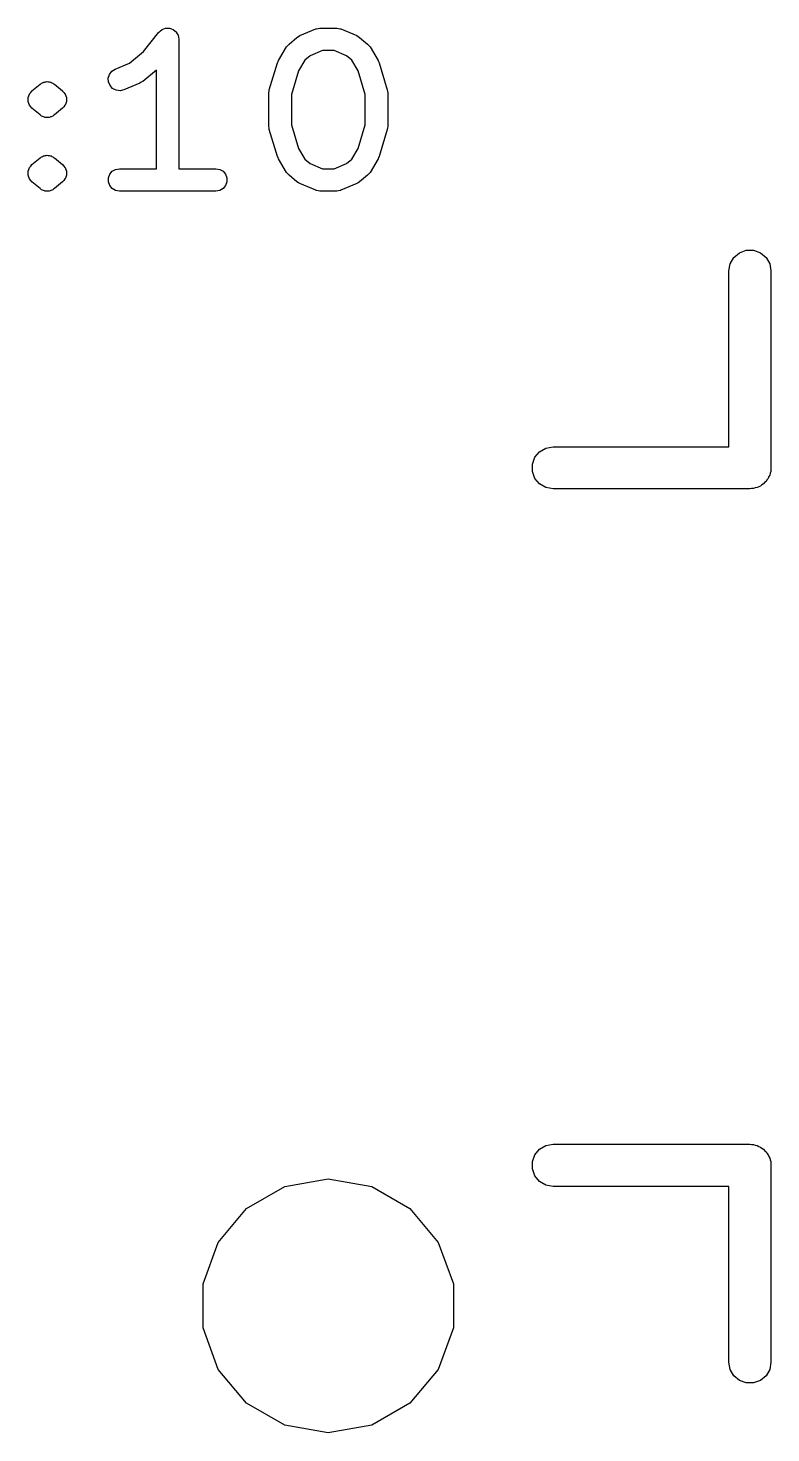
# Model space of a CAD drawing. Extents: x 15 to 276, y -105 to -15.
# Drawn here: x 211.83 to 218.54, y -56.07 to -43.38 of the extents above; entities that cross this region are included whole.
import ezdxf

# ---------------------------------------------------------------- set-up
doc = ezdxf.new("R2010")
doc.units = 0
doc.header["$MEASUREMENT"] = 0
doc.layers.add('BLACK', color=7, linetype='CONTINUOUS')

msp = doc.modelspace()

# ---------------------------------------------------------------- linework, layer by layer
at = {"layer": 'Black'}
for p, q in [((213.023, -43.4036), (213.036, -43.3927)), ((213.036, -43.3927), (213.037, -43.3923)), ((213.037, -43.3923), (213.038, -43.3915)), ((213.038, -43.3915), (213.053, -43.3859)), ((213.053, -43.3859), (213.069, -43.3799)), ((213.069, -43.3799), (213.07, -43.3799)), ((213.07, -43.3799), (213.071, -43.3795)), ((213.071, -43.3795), (213.087, -43.3795)), ((213.087, -43.3795), (213.104, -43.3791)), ((213.104, -43.3791), (213.105, -43.3795)), ((213.105, -43.3795), (213.106, -43.3795)), ((213.106, -43.3795), (213.122, -43.3851)), ((213.122, -43.3851), (213.137, -43.3904)), ((213.137, -43.3904), (213.138, -43.3911)), ((213.138, -43.3911), (213.139, -43.3915)), ((213.139, -43.3915), (213.152, -43.4021)), ((214.283, -43.4462), (214.428, -43.3857)), ((214.428, -43.3857), (214.431, -43.3852)), ((214.431, -43.3852), (214.433, -43.3841)), ((214.433, -43.3841), (214.448, -43.3814)), ((214.448, -43.3814), (214.463, -43.378)), ((214.463, -43.378), (214.465, -43.3783)), ((214.465, -43.3783), (214.467, -43.3779)), ((214.467, -43.3779), (214.613, -43.3779)), ((214.613, -43.3779), (214.615, -43.3783)), ((214.615, -43.3783), (214.617, -43.378)), ((214.617, -43.378), (214.632, -43.3814)), ((214.632, -43.3814), (214.647, -43.3841)), ((214.647, -43.3841), (214.649, -43.3852)), ((214.649, -43.3852), (214.652, -43.3857)), ((214.652, -43.3857), (214.797, -43.4462)), ((212.871, -43.5895), (213.009, -43.4161)), ((213.009, -43.4161), (213.01, -43.4153)), ((213.01, -43.4153), (213.011, -43.4142)), ((213.011, -43.4142), (213.023, -43.4036)), ((213.152, -43.4021), (213.165, -43.4124)), ((213.165, -43.4124), (213.165, -43.4134)), ((213.165, -43.4134), (213.166, -43.4142)), ((213.166, -43.4142), (213.175, -43.4285)), ((213.175, -43.4285), (213.183, -43.4426)), ((213.183, -43.4426), (213.183, -43.4437)), ((213.183, -43.4437), (213.184, -43.4448)), ((213.184, -43.4448), (213.187, -43.461)), ((213.187, -43.461), (213.19, -43.4771)), ((213.19, -43.4771), (213.19, -43.4783)), ((213.19, -43.4783), (213.19, -43.4795)), ((213.19, -43.4795), (213.19, -44.6479)), ((214.174, -43.5354), (214.185, -43.5224)), ((214.185, -43.5224), (214.257, -43.4619)), ((214.257, -43.4619), (214.27, -43.4544)), ((214.27, -43.4544), (214.283, -43.4462)), ((214.797, -43.4462), (214.81, -43.4544)), ((214.81, -43.4544), (214.823, -43.4619)), ((214.823, -43.4619), (214.895, -43.5224)), ((214.895, -43.5224), (214.906, -43.5354)), ((212.745, -43.694), (212.871, -43.5895)), ((214.09, -43.6692), (214.163, -43.5482)), ((214.163, -43.5482), (214.174, -43.5354)), ((214.376, -43.6279), (214.328, -43.6675)), ((214.488, -43.5811), (214.376, -43.6279)), ((214.592, -43.5811), (214.488, -43.5811)), ((214.704, -43.6279), (214.592, -43.5811)), ((214.752, -43.6675), (214.704, -43.6279)), ((214.906, -43.5354), (214.917, -43.5482)), ((214.917, -43.5482), (214.99, -43.6692)), ((212.563, -43.7957), (212.584, -43.7676)), ((212.584, -43.7676), (212.614, -43.7486)), ((212.614, -43.7486), (212.745, -43.694)), ((212.987, -43.7569), (212.863, -43.86)), ((212.987, -44.6479), (212.987, -43.7569)), ((214.007, -43.9341), (214.08, -43.6922)), ((214.08, -43.6922), (214.086, -43.681)), ((214.086, -43.681), (214.09, -43.6692)), ((214.271, -43.7628), (214.206, -43.9782)), ((214.328, -43.6675), (214.271, -43.7628)), ((214.809, -43.7628), (214.752, -43.6675)), ((214.874, -43.9782), (214.809, -43.7628)), ((214.99, -43.6692), (214.994, -43.681)), ((214.994, -43.681), (215, -43.6922)), ((215, -43.6922), (215.073, -43.9341)), ((211.862, -43.9458), (211.935, -43.8853)), ((211.935, -43.8853), (211.943, -43.8809)), ((211.943, -43.8809), (211.949, -43.8753)), ((211.949, -43.8753), (211.957, -43.8724)), ((211.957, -43.8724), (211.965, -43.868)), ((211.965, -43.8679), (211.966, -43.8677)), ((211.965, -43.868), (211.965, -43.8679)), ((211.966, -43.8677), (211.974, -43.8663)), ((211.974, -43.8663), (211.982, -43.8633)), ((211.982, -43.8633), (211.991, -43.8633)), ((211.991, -43.8633), (212, -43.8617)), ((212, -43.8617), (212, -43.8618)), ((212, -43.8618), (212, -43.8617)), ((212, -43.8617), (212.009, -43.8633)), ((212.009, -43.8633), (212.018, -43.8633)), ((212.018, -43.8633), (212.026, -43.8663)), ((212.026, -43.8663), (212.034, -43.8677)), ((212.034, -43.8677), (212.035, -43.8679)), ((212.035, -43.8679), (212.035, -43.868)), ((212.035, -43.868), (212.043, -43.8724)), ((212.043, -43.8724), (212.051, -43.8753)), ((212.051, -43.8753), (212.057, -43.8809)), ((212.057, -43.8809), (212.065, -43.8853)), ((212.065, -43.8853), (212.138, -43.9458)), ((212.552, -43.8293), (212.563, -43.7957)), ((212.554, -43.8646), (212.552, -43.8293)), ((212.568, -43.8971), (212.554, -43.8646)), ((212.591, -43.9231), (212.568, -43.8971)), ((212.837, -43.8757), (212.692, -43.9362)), ((212.85, -43.8675), (212.837, -43.8757)), ((212.863, -43.86), (212.85, -43.8675)), ((211.827, -44.0058), (211.833, -43.9896)), ((211.827, -44.0062), (211.827, -44.0058)), ((211.827, -44.0065), (211.827, -44.0062)), ((211.827, -44.0238), (211.827, -44.0065)), ((211.827, -44.0411), (211.827, -44.0238)), ((211.833, -43.9896), (211.839, -43.9733)), ((211.839, -43.973), (211.84, -43.9727)), ((211.839, -43.9733), (211.839, -43.973)), ((211.84, -43.9727), (211.851, -43.9594)), ((211.851, -43.9594), (211.862, -43.9462)), ((211.862, -43.946), (211.862, -43.9458)), ((211.862, -43.9462), (211.862, -43.946)), ((212.138, -43.9458), (212.138, -43.946)), ((212.138, -43.946), (212.138, -43.9462)), ((212.138, -43.9462), (212.149, -43.9594)), ((212.149, -43.9594), (212.16, -43.9727)), ((212.16, -43.9727), (212.161, -43.973)), ((212.161, -43.973), (212.161, -43.9733)), ((212.161, -43.9733), (212.167, -43.9895)), ((212.167, -43.9895), (212.173, -44.0058)), ((212.173, -44.0058), (212.173, -44.0062)), ((212.173, -44.0062), (212.173, -44.0065)), ((212.173, -44.0065), (212.173, -44.0238)), ((212.173, -44.0238), (212.173, -44.0411)), ((212.623, -43.9393), (212.591, -43.9231)), ((212.658, -43.9439), (212.623, -43.9393)), ((212.692, -43.9362), (212.658, -43.9439)), ((214.003, -43.9633), (214.006, -43.9488)), ((214.003, -44.2657), (214.003, -43.9633)), ((214.006, -43.9488), (214.007, -43.9341)), ((214.206, -43.9782), (214.206, -44.2508)), ((214.874, -44.2508), (214.874, -43.9782)), ((215.073, -43.9341), (215.074, -43.9488)), ((215.074, -43.9488), (215.077, -43.9633)), ((215.077, -43.9633), (215.077, -44.2657)), ((211.827, -44.0414), (211.827, -44.0411)), ((211.827, -44.0418), (211.827, -44.0414)), ((211.833, -44.0581), (211.827, -44.0418)), ((211.839, -44.0743), (211.833, -44.0581)), ((211.839, -44.0746), (211.839, -44.0743)), ((211.84, -44.0749), (211.839, -44.0746)), ((211.851, -44.0882), (211.84, -44.0749)), ((211.862, -44.1014), (211.851, -44.0882)), ((211.862, -44.1016), (211.862, -44.1014)), ((211.862, -44.1019), (211.862, -44.1016)), ((211.935, -44.1623), (211.862, -44.1019)), ((212.138, -44.1019), (212.065, -44.1623)), ((212.149, -44.0882), (212.138, -44.1014)), ((212.138, -44.1014), (212.138, -44.1016)), ((212.138, -44.1016), (212.138, -44.1019)), ((212.16, -44.0749), (212.149, -44.0882)), ((212.161, -44.0746), (212.16, -44.0749)), ((212.167, -44.058), (212.161, -44.0743)), ((212.161, -44.0743), (212.161, -44.0746)), ((212.173, -44.0418), (212.167, -44.058)), ((212.173, -44.0411), (212.173, -44.0414)), ((212.173, -44.0414), (212.173, -44.0418)), ((211.943, -44.1667), (211.935, -44.1623)), ((211.949, -44.1723), (211.943, -44.1667)), ((211.957, -44.1753), (211.949, -44.1723)), ((211.965, -44.1796), (211.957, -44.1753)), ((211.965, -44.1797), (211.965, -44.1796)), ((211.966, -44.1799), (211.965, -44.1797)), ((211.974, -44.1814), (211.966, -44.1799)), ((211.982, -44.1843), (211.974, -44.1814)), ((211.991, -44.1843), (211.982, -44.1843)), ((212, -44.1859), (211.991, -44.1843)), ((212.009, -44.1843), (212, -44.1859)), ((212, -44.1859), (212, -44.1858)), ((212, -44.1858), (212, -44.1859)), ((212.018, -44.1843), (212.009, -44.1843)), ((212.026, -44.1814), (212.018, -44.1843)), ((212.034, -44.1799), (212.026, -44.1814)), ((212.035, -44.1797), (212.034, -44.1799)), ((212.043, -44.1753), (212.035, -44.1796)), ((212.035, -44.1796), (212.035, -44.1797)), ((212.051, -44.1723), (212.043, -44.1753)), ((212.057, -44.1667), (212.051, -44.1723)), ((212.065, -44.1623), (212.057, -44.1667)), ((214.006, -44.2802), (214.003, -44.2657)), ((214.007, -44.2949), (214.006, -44.2802)), ((214.206, -44.2508), (214.271, -44.4662)), ((214.809, -44.4662), (214.874, -44.2508)), ((215.074, -44.2802), (215.073, -44.2949)), ((215.077, -44.2657), (215.074, -44.2802)), ((214.08, -44.5368), (214.007, -44.2949)), ((215.073, -44.2949), (215, -44.5368)), ((211.949, -44.5406), (211.957, -44.5376)), ((211.957, -44.5376), (211.965, -44.5332)), ((211.965, -44.5332), (211.966, -44.533)), ((211.965, -44.5332), (211.965, -44.5332)), ((211.966, -44.533), (211.974, -44.5315)), ((211.974, -44.5315), (211.982, -44.5285)), ((211.982, -44.5285), (211.991, -44.5285)), ((211.991, -44.5285), (212, -44.527)), ((212, -44.527), (212, -44.527)), ((212, -44.527), (212, -44.527)), ((212, -44.527), (212.009, -44.5285)), ((212.009, -44.5285), (212.018, -44.5285)), ((212.018, -44.5285), (212.026, -44.5315)), ((212.026, -44.5315), (212.034, -44.533)), ((212.034, -44.533), (212.035, -44.5332)), ((212.035, -44.5332), (212.035, -44.5332)), ((212.035, -44.5332), (212.043, -44.5376)), ((212.043, -44.5376), (212.051, -44.5406)), ((214.086, -44.5481), (214.08, -44.5368)), ((214.271, -44.4662), (214.328, -44.5615)), ((214.752, -44.5615), (214.809, -44.4662)), ((215, -44.5368), (214.994, -44.5481)), ((211.827, -44.6711), (211.833, -44.6548)), ((211.833, -44.6548), (211.839, -44.6385)), ((211.839, -44.6383), (211.84, -44.6379)), ((211.839, -44.6385), (211.839, -44.6383)), ((211.84, -44.6379), (211.851, -44.6247)), ((211.851, -44.6247), (211.862, -44.6114)), ((211.862, -44.611), (211.935, -44.5505)), ((211.862, -44.6113), (211.862, -44.611)), ((211.862, -44.6114), (211.862, -44.6113)), ((211.935, -44.5505), (211.943, -44.5462)), ((211.943, -44.5462), (211.949, -44.5406)), ((212.051, -44.5406), (212.057, -44.5462)), ((212.057, -44.5462), (212.065, -44.5505)), ((212.065, -44.5505), (212.138, -44.611)), ((212.138, -44.611), (212.138, -44.6113)), ((212.138, -44.6113), (212.138, -44.6114)), ((212.138, -44.6114), (212.149, -44.6247)), ((212.149, -44.6247), (212.16, -44.6379)), ((212.16, -44.6379), (212.161, -44.6383)), ((212.161, -44.6383), (212.161, -44.6385)), ((212.161, -44.6385), (212.167, -44.6548)), ((212.167, -44.6548), (212.173, -44.6711)), ((212.588, -44.6717), (212.618, -44.6541)), ((212.618, -44.6541), (212.653, -44.6479)), ((212.653, -44.6479), (212.987, -44.6479)), ((213.19, -44.6479), (213.524, -44.6479)), ((213.524, -44.6479), (213.559, -44.6541)), ((213.559, -44.6541), (213.589, -44.6717)), ((214.09, -44.5599), (214.086, -44.5481)), ((214.163, -44.6808), (214.09, -44.5599)), ((214.328, -44.5615), (214.376, -44.6012)), ((214.376, -44.6012), (214.488, -44.6479)), ((214.488, -44.6479), (214.592, -44.6479)), ((214.592, -44.6479), (214.704, -44.6012)), ((214.704, -44.6012), (214.752, -44.5615)), ((214.99, -44.5599), (214.917, -44.6808)), ((214.994, -44.5481), (214.99, -44.5599)), ((211.827, -44.6714), (211.827, -44.6711)), ((211.827, -44.6717), (211.827, -44.6714)), ((211.827, -44.6891), (211.827, -44.6717)), ((211.827, -44.7064), (211.827, -44.6891)), ((211.827, -44.7067), (211.827, -44.7064)), ((211.827, -44.707), (211.827, -44.7067)), ((211.833, -44.7234), (211.827, -44.707)), ((211.839, -44.7395), (211.833, -44.7234)), ((211.839, -44.7398), (211.839, -44.7395)), ((211.84, -44.7401), (211.839, -44.7398)), ((211.851, -44.7534), (211.84, -44.7401)), ((211.862, -44.7667), (211.851, -44.7534)), ((211.862, -44.7668), (211.862, -44.7667)), ((211.862, -44.7671), (211.862, -44.7668)), ((211.935, -44.8276), (211.862, -44.7671)), ((212.138, -44.7671), (212.065, -44.8276)), ((212.149, -44.7534), (212.138, -44.7667)), ((212.138, -44.7667), (212.138, -44.7668)), ((212.138, -44.7668), (212.138, -44.7671)), ((212.16, -44.7401), (212.149, -44.7534)), ((212.161, -44.7398), (212.16, -44.7401)), ((212.167, -44.7233), (212.161, -44.7395)), ((212.161, -44.7395), (212.161, -44.7398)), ((212.173, -44.707), (212.167, -44.7233)), ((212.173, -44.6711), (212.173, -44.6714)), ((212.173, -44.6714), (212.173, -44.6717)), ((212.173, -44.6717), (212.173, -44.689)), ((212.173, -44.689), (212.173, -44.7064)), ((212.173, -44.7064), (212.173, -44.7067)), ((212.173, -44.7067), (212.173, -44.707)), ((212.553, -44.7319), (212.565, -44.6987)), ((212.553, -44.7672), (212.553, -44.7319)), ((212.565, -44.8003), (212.553, -44.7672)), ((212.565, -44.6987), (212.588, -44.6717)), ((213.589, -44.6717), (213.612, -44.6987)), ((213.612, -44.6987), (213.624, -44.7319)), ((213.624, -44.7672), (213.612, -44.8003)), ((213.624, -44.7319), (213.624, -44.7672)), ((214.174, -44.6936), (214.163, -44.6808)), ((214.185, -44.7066), (214.174, -44.6936)), ((214.257, -44.7671), (214.185, -44.7066)), ((214.27, -44.7746), (214.257, -44.7671)), ((214.283, -44.7828), (214.27, -44.7746)), ((214.428, -44.8433), (214.283, -44.7828)), ((214.797, -44.7828), (214.652, -44.8433)), ((214.81, -44.7746), (214.797, -44.7828)), ((214.823, -44.7671), (214.81, -44.7746)), ((214.895, -44.7066), (214.823, -44.7671)), ((214.906, -44.6936), (214.895, -44.7066)), ((214.917, -44.6808), (214.906, -44.6936)), ((211.943, -44.8319), (211.935, -44.8276)), ((211.949, -44.8375), (211.943, -44.8319)), ((211.957, -44.8405), (211.949, -44.8375)), ((211.965, -44.8449), (211.957, -44.8405)), ((211.966, -44.8451), (211.965, -44.8449)), ((211.965, -44.8449), (211.965, -44.8449)), ((211.974, -44.8466), (211.966, -44.8451)), ((211.982, -44.8496), (211.974, -44.8466)), ((211.991, -44.8496), (211.982, -44.8496)), ((212, -44.8511), (211.991, -44.8496)), ((212.009, -44.8496), (212, -44.8511)), ((212, -44.8511), (212, -44.8511)), ((212, -44.8511), (212, -44.8511)), ((212.018, -44.8496), (212.009, -44.8496)), ((212.026, -44.8466), (212.018, -44.8496)), ((212.034, -44.8451), (212.026, -44.8466)), ((212.035, -44.8449), (212.034, -44.8451)), ((212.043, -44.8405), (212.035, -44.8449)), ((212.035, -44.8449), (212.035, -44.8449)), ((212.051, -44.8375), (212.043, -44.8405)), ((212.057, -44.8319), (212.051, -44.8375)), ((212.065, -44.8276), (212.057, -44.8319)), ((212.588, -44.8274), (212.565, -44.8003)), ((212.618, -44.845), (212.588, -44.8274)), ((212.653, -44.8511), (212.618, -44.845)), ((213.524, -44.8511), (212.653, -44.8511)), ((213.559, -44.845), (213.524, -44.8511)), ((213.589, -44.8274), (213.559, -44.845)), ((213.612, -44.8003), (213.589, -44.8274)), ((214.431, -44.8438), (214.428, -44.8433)), ((214.433, -44.845), (214.431, -44.8438)), ((214.448, -44.8477), (214.433, -44.845)), ((214.463, -44.851), (214.448, -44.8477)), ((214.465, -44.8507), (214.463, -44.851)), ((214.467, -44.8511), (214.465, -44.8507)), ((214.613, -44.8511), (214.467, -44.8511)), ((214.615, -44.8507), (214.613, -44.8511)), ((214.617, -44.851), (214.615, -44.8507)), ((214.632, -44.8477), (214.617, -44.851)), ((214.647, -44.845), (214.632, -44.8477)), ((214.649, -44.8438), (214.647, -44.845)), ((214.652, -44.8433), (214.649, -44.8438)), ((218.204, -45.4495), (218.255, -45.407)), ((218.255, -45.407), (218.317, -45.3844)), ((218.317, -45.3844), (218.383, -45.3844)), ((218.383, -45.3844), (218.445, -45.407)), ((218.445, -45.407), (218.496, -45.4495)), ((218.159, -45.572), (218.171, -45.5068)), ((218.171, -45.5068), (218.204, -45.4495)), ((218.496, -45.4495), (218.529, -45.5068)), ((218.529, -45.5068), (218.54, -45.572)), ((218.159, -47.1595), (218.159, -45.572)), ((218.54, -45.572), (218.54, -47.35)), ((216.407, -47.2548), (216.45, -47.2041)), ((216.45, -47.2041), (216.507, -47.171)), ((216.507, -47.171), (216.572, -47.1595)), ((216.572, -47.1595), (218.159, -47.1595)), ((216.384, -47.3169), (216.407, -47.2548)), ((216.384, -47.3831), (216.384, -47.3169)), ((216.407, -47.4452), (216.384, -47.3831)), ((216.45, -47.4959), (216.407, -47.4452)), ((218.504, -47.458), (218.496, -47.4725)), ((218.515, -47.4452), (218.504, -47.458)), ((218.521, -47.4296), (218.515, -47.4452)), ((218.529, -47.4152), (218.521, -47.4296)), ((218.532, -47.3987), (218.529, -47.4152)), ((218.538, -47.3831), (218.532, -47.3987)), ((218.54, -47.35), (218.538, -47.3664)), ((218.538, -47.3664), (218.538, -47.3831)), ((216.507, -47.529), (216.45, -47.4959)), ((216.572, -47.5405), (216.507, -47.529)), ((218.35, -47.5405), (216.572, -47.5405)), ((218.366, -47.5376), (218.35, -47.5405)), ((218.383, -47.5376), (218.366, -47.5376)), ((218.399, -47.5319), (218.383, -47.5376)), ((218.415, -47.529), (218.399, -47.5319)), ((218.43, -47.5207), (218.415, -47.529)), ((218.445, -47.515), (218.43, -47.5207)), ((218.458, -47.5043), (218.445, -47.515)), ((218.472, -47.4959), (218.458, -47.5043)), ((218.483, -47.4832), (218.472, -47.4959)), ((218.496, -47.4725), (218.483, -47.4832)), ((216.407, -53.5547), (216.45, -53.5041)), ((216.45, -53.5041), (216.507, -53.471)), ((216.507, -53.471), (216.572, -53.4595)), ((216.572, -53.4595), (218.35, -53.4595)), ((218.35, -53.4595), (218.366, -53.4624)), ((218.366, -53.4624), (218.383, -53.4624)), ((218.383, -53.4624), (218.399, -53.4681)), ((218.399, -53.4681), (218.415, -53.471)), ((218.415, -53.471), (218.43, -53.4793)), ((218.43, -53.4793), (218.445, -53.485)), ((218.445, -53.485), (218.458, -53.4957)), ((218.458, -53.4957), (218.472, -53.5041)), ((218.472, -53.5041), (218.483, -53.5168)), ((218.483, -53.5168), (218.496, -53.5275)), ((218.496, -53.5275), (218.504, -53.542)), ((218.504, -53.542), (218.515, -53.5547)), ((216.384, -53.6169), (216.407, -53.5547)), ((216.384, -53.6831), (216.384, -53.6169)), ((218.515, -53.5547), (218.521, -53.5704)), ((218.521, -53.5704), (218.529, -53.5848)), ((218.529, -53.5848), (218.532, -53.6013)), ((218.532, -53.6013), (218.538, -53.6169)), ((218.538, -53.6169), (218.538, -53.6336)), ((218.538, -53.6336), (218.54, -53.65)), ((218.54, -53.65), (218.54, -55.428)), ((214.148, -53.8418), (214.54, -53.7726)), ((214.54, -53.7726), (214.932, -53.8418)), ((216.407, -53.7452), (216.384, -53.6831)), ((216.45, -53.7959), (216.407, -53.7452)), ((216.507, -53.829), (216.45, -53.7959)), ((213.802, -54.0411), (214.148, -53.8418)), ((214.932, -53.8418), (215.278, -54.0411)), ((216.572, -53.8405), (216.507, -53.829)), ((218.159, -53.8405), (216.572, -53.8405)), ((218.159, -55.428), (218.159, -53.8405)), ((213.546, -54.3463), (213.802, -54.0411)), ((215.278, -54.0411), (215.534, -54.3463)), ((213.41, -54.7208), (213.546, -54.3463)), ((215.534, -54.3463), (215.67, -54.7208)), ((213.41, -55.1192), (213.41, -54.7208)), ((215.67, -54.7208), (215.67, -55.1192)), ((213.546, -55.4937), (213.41, -55.1192)), ((215.67, -55.1192), (215.534, -55.4937)), ((218.171, -55.4932), (218.159, -55.428)), ((218.54, -55.428), (218.529, -55.4932)), ((213.802, -55.7989), (213.546, -55.4937)), ((215.534, -55.4937), (215.278, -55.7989)), ((218.204, -55.5505), (218.171, -55.4932)), ((218.255, -55.593), (218.204, -55.5505)), ((218.496, -55.5505), (218.445, -55.593)), ((218.529, -55.4932), (218.496, -55.5505)), ((218.317, -55.6156), (218.255, -55.593)), ((218.383, -55.6156), (218.317, -55.6156)), ((218.445, -55.593), (218.383, -55.6156)), ((214.148, -55.9982), (213.802, -55.7989)), ((215.278, -55.7989), (214.932, -55.9982)), ((214.54, -56.0674), (214.148, -55.9982)), ((214.932, -55.9982), (214.54, -56.0674))]:
    msp.add_line(p, q, dxfattribs=at)

doc.saveas('drawing.dxf')
